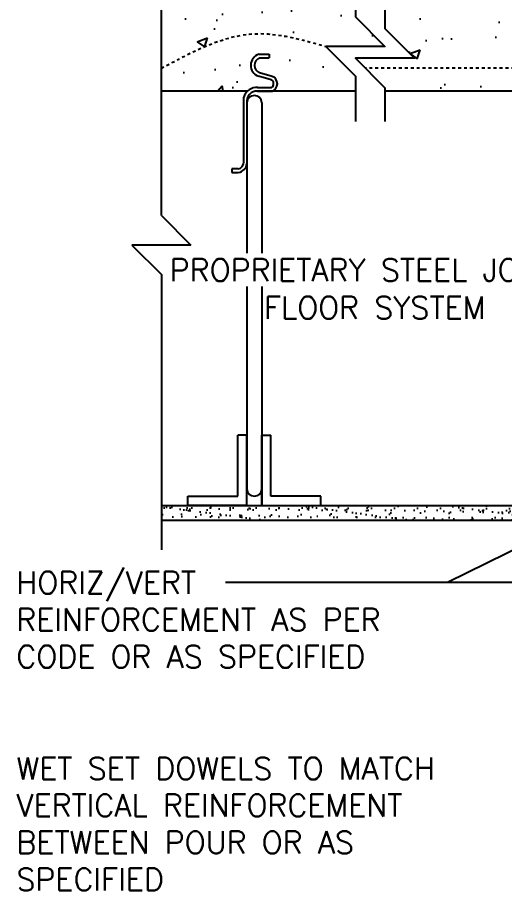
# Model space of a CAD drawing. Header units: inches. Extents: x 90.3 to 148.2, y 89.7 to 163.8.
# Drawn here: x 90.4 to 106.87, y 116.32 to 145.82 of the extents above; entities that cross this region are included whole.
import ezdxf
from ezdxf.enums import TextEntityAlignment as Align

# ---------------------------------------------------------------- set-up
doc = ezdxf.new("R2010")
doc.units = ezdxf.units.IN
doc.header["$LTSCALE"] = 0.5
doc.header["$MEASUREMENT"] = 0
doc.linetypes.add('HIDDEN2', pattern=[0.1875, 0.125, -0.0625])
for name, color, linetype in [('HATCH', 12, 'Continuous'), ('line25', 2, 'Continuous'), ('LINE9', 9, 'Continuous'), ('TEXT', 4, 'Continuous')]:
    doc.layers.add(name, color=color, linetype=linetype)
doc.styles.add('DIM', font='romans.shx', dxfattribs={"width": 0.7})
doc.styles.add('ROMANS', font='romans.shx', dxfattribs={"height": 0.75})
doc.dimstyles.new('ext_12', dxfattribs={"dimscale": 12, "dimtxt": 0.075, "dimasz": 0.09375, "dimexe": 0.09375, "dimexo": 0.0625, "dimgap": 0.0625, "dimtad": 1, "dimdec": 1, "dimzin": 2, "dimdsep": 46, "dimlunit": 4, "dimtxsty": 'DIM', "dimcen": 0.09, "dimdle": 0.09375, "dimclrt": 4, "dimadec": 0, "dimazin": 0, "dimtfac": 1, "dimtdec": 1, "dimtmove": 2, "dimatfit": 3, "dimfxl": 1, "dimfrac": 2, "dimtolj": 1, "dimtzin": 0, "dimarcsym": 0})

msp = doc.modelspace()

# ---------------------------------------------------------------- hatches: boundary and pattern name
at = {"layer": 'HATCH'}
h = msp.add_hatch(dxfattribs=at)
h.set_pattern_fill('AR-CONC', color=256, scale=0.5)
edge = h.paths.add_edge_path()
edge.add_spline(control_points=[(139.682, 144.101), (138.64, 144.662), (136.849, 145.625), (134.926, 145.071), (134.122, 144.84)], knot_values=[0, 0, 0, 0, 3.379125, 5.806437, 5.806437, 5.806437, 5.806437], degree=3, periodic=0)
edge.add_line((134.122, 144.84), (133.122, 143.84))
edge.add_line((133.122, 143.84), (133.122, 143.328))
edge.add_line((133.122, 143.328), (133.52, 143.328))
edge.add_line((133.52, 143.328), (135.931, 143.328))
edge.add_arc((136.03, 143.578), 0.269, 111.5979, 248.4021, ccw=False)
edge.add_line((135.931, 143.828), (136.364, 143.951))
edge.add_arc((136.267, 144.201), 0.268, 291.22, 428.78)
edge.add_line((136.364, 144.451), (136.042, 144.451))
edge.add_line((136.042, 144.451), (136.042, 144.576))
edge.add_line((136.042, 144.576), (136.386, 144.576))
edge.add_arc((136.267, 144.201), 0.393, -69.7322, 72.5069, ccw=False)
edge.add_line((136.404, 143.832), (135.972, 143.71))
edge.add_arc((136.03, 143.578), 0.144, 113.7456, 240.3185)
edge.add_line((135.959, 143.453), (136.427, 143.453))
edge.add_arc((136.456, 142.991), 0.463, 46.7137, 93.5654, ccw=False)
edge.add_line((136.773, 143.328), (139.682, 143.328))
edge.add_line((139.682, 143.328), (139.682, 144.101))
edge = h.paths.add_edge_path()
edge.add_line((139.682, 146.078), (133.122, 146.078))
edge.add_line((133.122, 146.078), (133.122, 145.84))
edge.add_line((133.122, 145.84), (132.122, 144.84))
edge.add_line((132.122, 144.84), (134.122, 144.84))
edge.add_spline(control_points=[(134.122, 144.84), (134.926, 145.071), (136.849, 145.625), (138.64, 144.662), (139.682, 144.101)], knot_values=[0, 0, 0, 0, 2.427311, 5.806437, 5.806437, 5.806437, 5.806437], degree=3, periodic=0)
edge.add_line((139.682, 144.101), (139.682, 146.078))
h.paths.add_polyline_path([(132.122, 145.445), (132.122, 146.078), (120.474, 146.078), (119.973, 146.078, 0.008063), (119.971, 146.094, 0.175549), (119.876, 146.028, 0.520567), (119.627, 146.02, 0.520567), (119.4, 146.014, 0.445343), (119.177, 146.053, 0.520567), (118.866, 146.043, 0.520567), (118.587, 146.035, 0.520567), (118.307, 146.037, 0.520567), (118.059, 146.029, 0.520567), (117.831, 146.022, 0.445343), (117.608, 146.061, 0.520567), (117.298, 146.052, 0.520567), (117.018, 146.043, 0.520567), (116.739, 146.045, 0.520567), (116.49, 146.037, 0.520567), (116.263, 146.031, 0.445343), (116.04, 146.07, 0.520567), (115.729, 146.06, 0.520567), (115.45, 146.052, 0.520567), (115.17, 146.054, 0.37063), (114.977, 146.097, 0.009198), (114.975, 146.078), (114.474, 146.078), (102.826, 146.078), (102.826, 145.445), (103.826, 144.445), (101.826, 144.445), (102.826, 143.445), (102.826, 143.328), (114.474, 143.328), (114.474, 143.123, -0.438412), (114.694, 143.082, -0.520567), (114.922, 143.089, -0.520567), (115.17, 143.096, -0.520567), (115.45, 143.095, -0.520567), (115.729, 143.103, -0.520567), (116.04, 143.113, -0.445343), (116.263, 143.073, -0.520567), (116.49, 143.08, -0.520567), (116.739, 143.088, -0.520567), (117.018, 143.086, -0.520567), (117.298, 143.095, -0.520567), (117.608, 143.104, -0.445343), (117.831, 143.065, -0.520567), (118.059, 143.072, -0.520567), (118.307, 143.079, -0.520567), (118.587, 143.078, -0.520567), (118.866, 143.086, -0.520567), (119.177, 143.096, -0.445343), (119.4, 143.056, -0.520567), (119.627, 143.063, -0.520567), (119.876, 143.071, -0.520567), (120.155, 143.069, -0.520567), (120.435, 143.078, -0.077714), (120.474, 143.121), (120.474, 143.328), (132.122, 143.328), (132.122, 143.445), (133.122, 144.445), (131.122, 144.445)])
edge = h.paths.add_edge_path()
edge.add_line((101.826, 145.84), (101.826, 146.078))
edge.add_line((101.826, 146.078), (101.429, 146.078))
edge.add_line((101.429, 146.078), (95.266, 146.078))
edge.add_line((95.266, 146.078), (95.266, 144.101))
edge.add_spline(control_points=[(95.266, 144.101), (96.308, 144.662), (98.099, 145.625), (100.022, 145.071), (100.826, 144.84)], knot_values=[0, 0, 0, 0, 3.379125, 5.806437, 5.806437, 5.806437, 5.806437], degree=3, periodic=0)
edge.add_line((100.826, 144.84), (102.826, 144.84))
edge.add_line((102.826, 144.84), (101.826, 145.84))
h = msp.add_hatch(dxfattribs=at)
h.set_pattern_fill('AR-CONC', color=256, scale=0.5)
edge = h.paths.add_edge_path()
edge.add_arc((98.681, 144.201), 0.393, 107.4931, 249.7322, ccw=False)
edge.add_line((98.563, 144.576), (98.906, 144.576))
edge.add_line((98.906, 144.576), (98.906, 144.451))
edge.add_line((98.906, 144.451), (98.584, 144.451))
edge.add_arc((98.681, 144.201), 0.268, 111.22, 248.78)
edge.add_line((98.584, 143.951), (99.017, 143.828))
edge.add_arc((98.918, 143.578), 0.269, -68.4021, 68.4021, ccw=False)
edge.add_line((99.017, 143.328), (101.822, 143.328))
edge.add_line((101.822, 143.328), (101.826, 143.328))
edge.add_line((101.826, 143.328), (101.826, 143.84))
edge.add_line((101.826, 143.84), (100.826, 144.84))
edge.add_spline(control_points=[(100.826, 144.84), (100.022, 145.071), (98.099, 145.625), (96.308, 144.662), (95.266, 144.101)], knot_values=[0, 0, 0, 0, 2.427311, 5.806437, 5.806437, 5.806437, 5.806437], degree=3, periodic=0)
edge.add_line((95.266, 144.101), (95.266, 143.328))
edge.add_line((95.266, 143.328), (98.175, 143.328))
edge.add_arc((98.493, 142.991), 0.463, 86.4346, 133.2863, ccw=False)
edge.add_line((98.521, 143.453), (98.99, 143.453))
edge.add_arc((98.918, 143.578), 0.144, 299.6815, 426.2544)
edge.add_line((98.976, 143.71), (98.545, 143.832))
h = msp.add_hatch(dxfattribs=at)
h.set_pattern_fill('AR-SAND', color=256, scale=0.25, style=0)
h.set_pattern_definition([(142.5, (176.29602, 35.7714), (0.0157483, 0.481706), [0, -0.38, 0, -0.425, 0, -0.40625]), (172.5, (176.296, 35.7714), (-0.4424442, 0.7055365), [0, -0.205, 0, -0.3425, 0, -0.13125]), (212.5, (176.60352, 35.7714), (-0.7785355, 0.0014148), [0, -0.125, 0, -0.45, 0, -0.5875]), (222.5, (176.6035, 35.7714), (-0.7515317, 0.219419), [0, -0.0625, 0, -0.295, 0, -0.3375])])
h.paths.add_polyline_path([(95.266, 128.828), (95.266, 129.328), (113.974, 129.328), (113.974, 128.828)])

# ---------------------------------------------------------------- linework, layer by layer
at = {"layer": 'line25'}
for p, q in [((98.563, 144.576), (98.906, 144.576)), ((98.906, 144.576), (98.906, 144.451)), ((98.584, 144.451), (98.906, 144.451)), ((98.983, 143.708), (98.545, 143.832)), ((99.017, 143.828), (98.584, 143.951)), ((98.517, 143.453), (98.99, 143.453)), ((98.175, 143.328), (95.266, 143.328)), ((98.05, 140.919), (98.05, 143.125)), ((101.822, 143.328), (98.468, 143.328)), ((98.517, 143.328), (99.017, 143.328)), ((101.826, 143.328), (101.429, 143.328)), ((114.474, 143.328), (102.826, 143.328)), ((98.16, 142.934), (98.16, 137.849)), ((98.66, 142.934), (98.66, 137.849)), ((97.858, 140.702), (97.654, 140.702)), ((97.654, 140.702), (97.654, 140.577)), ((97.654, 140.577), (97.868, 140.577)), ((98.16, 136.724), (98.16, 129.891)), ((98.66, 136.724), (98.66, 129.891)), ((98.16, 131.703), (97.847, 131.703)), ((97.847, 129.641), (97.847, 131.703)), ((98.16, 129.328), (98.16, 131.703)), ((98.66, 131.703), (98.66, 129.328)), ((98.66, 131.703), (98.972, 131.703)), ((98.66, 129.328), (98.66, 131.703)), ((98.972, 129.641), (98.972, 131.703)), ((96.16, 129.641), (97.847, 129.641)), ((96.16, 129.328), (96.16, 129.641)), ((100.66, 129.641), (98.972, 129.641)), ((100.66, 129.328), (100.66, 129.641)), ((98.16, 129.328), (96.16, 129.328)), ((98.66, 129.328), (100.66, 129.328))]:
    msp.add_line(p, q, dxfattribs=at)
for centre, radius, start, end in [((98.681, 144.201), 0.393, 107.4931, 249.7322), ((98.681, 144.201), 0.268, 111.22, 248.78), ((98.918, 143.578), 0.144, 299.6815, 68.4021), ((98.918, 143.578), 0.269, 291.5979, 68.4021), ((98.493, 142.991), 0.463, 85.8264, 163.2426), ((98.493, 142.991), 0.338, 85.8264, 189.868), ((98.41, 142.932), 0.25, 0.4466, 179.5534), ((97.819, 140.93), 0.231, 279.8081, 2.8779), ((97.813, 140.921), 0.348, 279.1141, 354.7418), ((98.41, 129.893), 0.25, 180.4466, 359.5534)]:
    msp.add_arc(centre, radius, start, end, dxfattribs=at)
at = {"layer": 'LINE9'}
for p, q in [((95.266, 139.13), (95.266, 147.078)), ((95.266, 139.13), (96.266, 138.13)), ((94.266, 138.13), (95.266, 137.13)), ((96.266, 138.13), (94.266, 138.13)), ((95.266, 137.13), (95.266, 127.828)), ((95.266, 129.328), (114.474, 129.328)), ((95.266, 128.828), (114.474, 128.828))]:
    msp.add_line(p, q, dxfattribs=at)
at = {"layer": 'LINE9', "linetype": 'HIDDEN2'}
msp.add_line((115.397, 144.101), (102.17, 144.101), dxfattribs=at)
at = {"layer": 'LINE9'}
for points in [[(101.826, 146.881), (101.826, 145.84), (101.826, 145.84), (102.826, 144.84), (100.826, 144.84), (101.826, 143.84), (101.826, 142.3)], [(102.826, 146.881), (102.826, 145.445), (102.826, 145.445), (103.826, 144.445), (101.826, 144.445), (102.826, 143.445), (102.826, 142.3)]]:
    msp.add_lwpolyline(points, dxfattribs=at)
at = {"layer": 'LINE9', "linetype": 'HIDDEN2'}
msp.add_spline([(95.266, 144.101), (98.437, 145.269), (100.826, 144.84)], degree=3, dxfattribs=at)

# ---------------------------------------------------------------- texts
at = {"layer": 'TEXT', "style": 'ROMANS'}
for s, p in [('PROPRIETARY STEEL JOIST', (95.55, 137.286)), (' FLOOR SYSTEM ', (98.223, 136.012))]:
    msp.add_text(s, height=0.75, dxfattribs=at).set_placement(p, align=Align.MIDDLE_LEFT)
at = {"layer": 'TEXT', "char_height": 0.75, "attachment_point": 4, "style": 'ROMANS'}
for s, insert, width in [('HORIZ/VERT REINFORCEMENT AS PER CODE OR AS SPECIFIED', (90.366, 125.47), 15.30561), ('\\A1;WET SET DOWELS TO MATCH VERTICAL REINFORCEMENT BETWEEN POUR OR AS SPECIFIED', (90.369, 118.568), 17.50353)]:
    msp.add_mtext(s, dxfattribs=dict(at, insert=insert, width=width))

# ---------------------------------------------------------------- leaders
at = {"layer": 'TEXT'}
msp.add_leader([(116.587, 132.471), (104.944, 126.728), (97.429, 126.728)], dimstyle='ext_12', override={"dimgap": 0.0625, "dimtad": 0}, dxfattribs=at)
msp.add_leader([(117.463, 126.728), (104.944, 126.728)], dimstyle='ext_12', dxfattribs=at)

doc.saveas('drawing.dxf')
